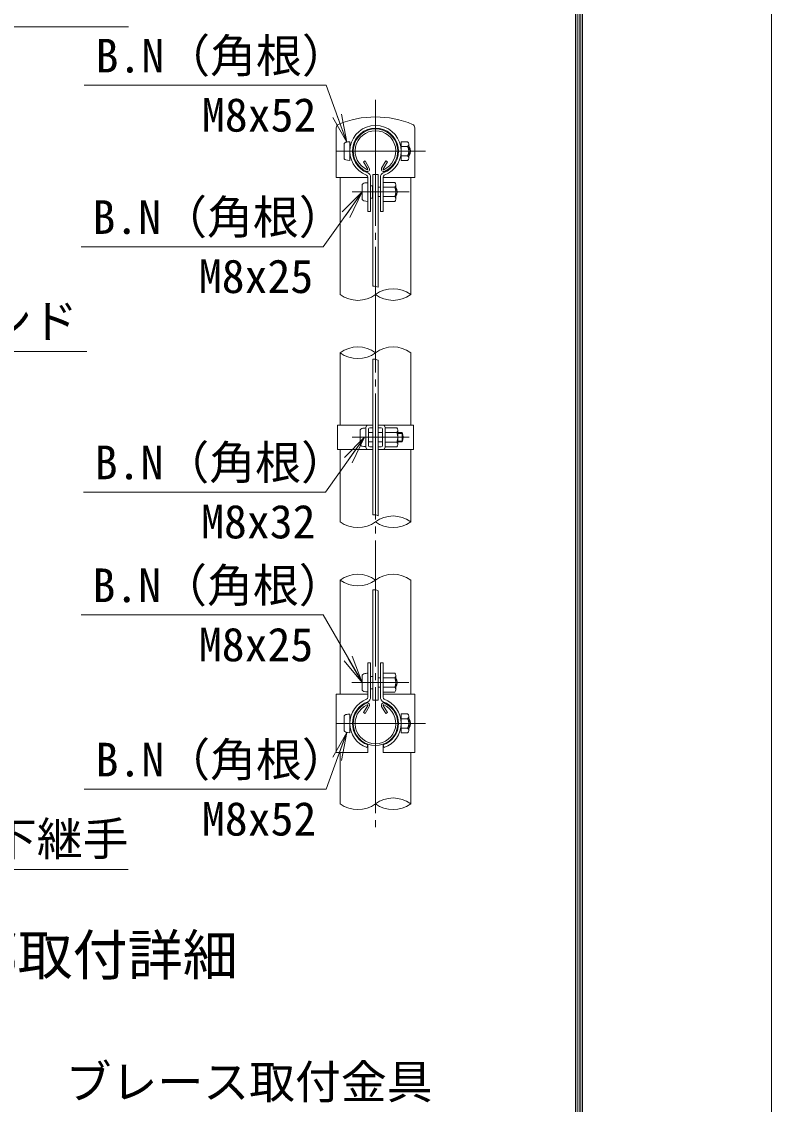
# Model space of a CAD drawing. Units: millimetres, scale not verified. Extents: x -12600 to 12600, y -8910 to 8910.
# Drawn here: x 9384 to 12600, y 590 to 5234 of the extents above; entities that cross this region are included whole.
import ezdxf
from ezdxf.enums import TextEntityAlignment as Align

# ---------------------------------------------------------------- set-up
doc = ezdxf.new("R2010")
doc.units = ezdxf.units.MM
doc.header["$LTSCALE"] = 30
doc.linetypes.add('LONG_CHAIN', pattern=[21, 18, -1, 1, -1])
for name, color, linetype, lineweight in [('0-0_D-TTL', 7, 'Continuous', 9), ('0-1_D-TTL-TXT', 7, 'Continuous', 9), ('0-3_D-STR1', 1, 'Continuous', 9), ('0-6_D-BMK', 2, 'LONG_CHAIN', 9), ('0-7_D-STR3', 3, 'Continuous', 9), ('0-9_D-STR-DIM', 7, 'Continuous', 9), ('0-A_0', 7, 'Continuous', 9), ('0-D_D-STR-TXT', 7, 'Continuous', 9)]:
    doc.layers.add(name, color=color, linetype=linetype, lineweight=lineweight)
doc.styles.add('ＭＳ ゴシック', font='')
doc.styles.get('ＭＳ ゴシック').set_extended_font_data('MS Gothic')

# ---------------------------------------------------------------- blocks, each defined once
blk = doc.blocks.new('_Open')
at = {"layer": '0-A_0'}
blk.add_line((-30, 5), (0, 0), dxfattribs=at)
blk.add_lwpolyline([(-30, -5), (0, 0), (-30, 0)], dxfattribs=at)

msp = doc.modelspace()

# ---------------------------------------------------------------- linework, layer by layer
at = {"layer": '0-0_D-TTL', "color": 2}
msp.add_lwpolyline([(-12600, 8910), (12600, 8910), (12600, -8910), (-12600, -8910)], close=True, dxfattribs=at)
at = {"layer": '0-0_D-TTL'}
for points in [[(-11790, 8250), (11790, 8250), (11790, -8250), (-11790, -8250)], [(-11782.5, 8242.5), (11782.5, 8242.5), (11782.5, -8242.5), (-11782.5, -8242.5)], [(-11775, 8235), (11775, 8235), (11775, -8235), (-11775, -8235)], [(-11767.5, 8227.5), (11767.5, 8227.5), (11767.5, -8227.5), (-11767.5, -8227.5)], [(-11760, 8220), (11760, 8220), (11760, -8220), (-11760, -8220)]]:
    msp.add_lwpolyline(points, close=True, dxfattribs=at)
at = {"layer": '0-3_D-STR1'}
for p, q in [((10850.94, 4632.3), (10857.89, 4636.31)), ((10868.49, 4601.91), (10850.94, 4632.3)), ((10875.43, 4605.92), (10857.89, 4636.31)), ((10928.28, 4605.92), (10945.82, 4636.31)), ((10935.22, 4601.91), (10952.77, 4632.3)), ((10952.77, 4632.3), (10945.82, 4636.31)), ((10750.6, 4566.06), (10750.6, 4063.56)), ((11053.1, 4566.06), (11053.1, 4063.56)), ((10750.6, 3813.56), (10750.6, 3503.53)), ((11053.1, 3813.56), (11053.1, 3503.53)), ((10750.6, 3398.53), (10750.6, 3088.56)), ((11053.1, 3398.53), (11053.1, 3088.56)), ((10750.6, 2838.56), (10750.6, 2348.81)), ((11053.1, 2838.56), (11053.1, 2348.81)), ((10868.49, 2300.47), (10850.94, 2270.08)), ((10875.43, 2296.46), (10857.89, 2266.06)), ((10928.28, 2296.46), (10945.82, 2266.06)), ((10935.22, 2300.47), (10952.77, 2270.08)), ((10850.94, 2270.08), (10857.89, 2266.06)), ((10952.77, 2270.08), (10945.82, 2266.06)), ((10750.6, 2098.81), (10750.6, 1878.81)), ((11053.1, 2098.81), (11053.1, 1878.81))]:
    msp.add_line(p, q, dxfattribs=at)
for centre, radius, start, end in [((10901.85, 4678.56), 95.25, 294.32478, 245.67522), ((10901.85, 4678.56), 87.23, 294.32478, 245.67522), ((10866.75, 4600.9), 10.03, 245.67522, 30), ((10866.75, 4600.9), 2, 245.67522, 30), ((10936.96, 4600.9), 10.03, 150, 294.32478), ((10936.96, 4600.9), 2, 150, 294.32478), ((10901.85, 2223.81), 95.25, 114.32478, 65.67522), ((10901.85, 2223.81), 87.23, 114.32478, 65.67522), ((10866.75, 2301.47), 10.03, 330, 114.32478), ((10866.75, 2301.47), 2, 330, 114.32478), ((10936.96, 2301.47), 10.03, 65.67522, 210), ((10936.96, 2301.47), 2, 65.67522, 210)]:
    msp.add_arc(centre, radius, start, end, dxfattribs=at)
at = {"layer": '0-6_D-BMK'}
for p, q in [((10901.85, 4898.56), (10901.85, 1753.56)), ((10736.71, 4678.56), (11116.39, 4678.56)), ((10801.71, 4503.56), (11046.1, 4503.56)), ((10801.66, 3451.03), (11046.05, 3451.03)), ((10810.6, 3451.03), (11040.6, 3451.03)), ((10800.66, 2398.81), (11045.05, 2398.81)), ((10736.71, 2223.81), (11116.39, 2223.81))]:
    msp.add_line(p, q, dxfattribs=at)
at = {"layer": '0-7_D-STR3'}
for p, q in [((10733.6, 4778.59), (10733.6, 4566.06)), ((11070.1, 4778.59), (11070.1, 4566.06)), ((10767.85, 4711.06), (10767.85, 4646.06)), ((10791.85, 4718.56), (10791.85, 4638.56)), ((10793.69, 4698.56), (10791.85, 4698.56)), ((11011.85, 4698.56), (11010.02, 4698.56)), ((11039.35, 4719.06), (11011.85, 4719.06)), ((11011.85, 4719.06), (11011.85, 4638.06)), ((11039.35, 4698.81), (11011.85, 4698.81)), ((11044.35, 4709.73), (11044.35, 4648)), ((11044.35, 4698.56), (11046.85, 4698.56)), ((11044.35, 4698.56), (11046.85, 4698.56)), ((11044.35, 4695.18), (11048.47, 4695.18)), ((11046.85, 4698.56), (11046.85, 4658.56)), ((10793.69, 4658.56), (10791.85, 4658.56)), ((11011.85, 4658.56), (11010.02, 4658.56)), ((11039.35, 4658.31), (11011.85, 4658.31)), ((11044.35, 4661.95), (11048.47, 4661.95)), ((11044.35, 4658.56), (11046.85, 4658.56)), ((11044.35, 4658.56), (11046.85, 4658.56)), ((11039.35, 4638.06), (11011.85, 4638.06)), ((10733.6, 4566.06), (10869.35, 4566.06)), ((10869.35, 4420.06), (10869.35, 4566.41)), ((10880.85, 4420.06), (10880.85, 4566.41)), ((10890.6, 4578.56), (10890.6, 4099.12)), ((10890.6, 4578.56), (10913.1, 4578.56)), ((10913.1, 4578.56), (10913.1, 4094.48)), ((10922.85, 4420.06), (10922.85, 4566.41)), ((10934.35, 4420.06), (10934.35, 4566.41)), ((10934.35, 4566.06), (11070.1, 4566.06)), ((10845.35, 4470.75), (10845.35, 4535.75)), ((10889.35, 4530.15), (10880.85, 4530.15)), ((10889.35, 4530.15), (10889.35, 4476.97)), ((10889.35, 4523.56), (10890.6, 4523.56)), ((10913.1, 4523.56), (10922.85, 4523.56)), ((10984.35, 4544.06), (10934.35, 4544.06)), ((10984.35, 4523.81), (10934.35, 4523.81)), ((10989.35, 4534.73), (10989.35, 4473)), ((10989.35, 4523.56), (10989.35, 4483.56)), ((10989.35, 4520.18), (10990.97, 4520.18)), ((10889.35, 4476.97), (10880.85, 4476.97)), ((10889.35, 4483.56), (10890.6, 4483.56)), ((10913.1, 4483.56), (10922.85, 4483.56)), ((10984.35, 4483.31), (10934.35, 4483.31)), ((10984.35, 4463.06), (10934.35, 4463.06)), ((10989.35, 4486.95), (10990.97, 4486.95)), ((10869.35, 4420.06), (10880.85, 4420.06)), ((10922.85, 4420.06), (10934.35, 4420.06)), ((10890.6, 3786.14), (10890.6, 3118.81)), ((10913.1, 3781.5), (10913.1, 3114.17)), ((10890.6, 3503.53), (10739.1, 3503.53)), ((10739.1, 3398.53), (10739.1, 3503.53)), ((10836.6, 3483.53), (10836.6, 3418.53)), ((10860.6, 3493.53), (10860.6, 3408.53)), ((10860.6, 3493.53), (10860.6, 3408.53)), ((10872.1, 3487.03), (10872.1, 3415.03)), ((10890.6, 3492.03), (10877.1, 3492.03)), ((11064.6, 3503.53), (10913.1, 3503.53)), ((10913.1, 3492.03), (10926.6, 3492.03)), ((10931.6, 3487.03), (10931.6, 3415.03)), ((10943.1, 3493.53), (10943.1, 3408.53)), ((10943.1, 3493.53), (10943.1, 3408.53)), ((10993.1, 3491.53), (10943.1, 3491.53)), ((11064.6, 3398.53), (11064.6, 3503.53)), ((10872.1, 3471.03), (10890.6, 3471.03)), ((10913.1, 3471.03), (10931.6, 3471.03)), ((10993.1, 3471.28), (10943.1, 3471.28)), ((10998.1, 3482.2), (10998.1, 3420.47)), ((10998.1, 3471.03), (11015.6, 3471.03)), ((10998.1, 3467.65), (11017.22, 3467.65)), ((11015.6, 3471.03), (11015.6, 3431.03)), ((10739.1, 3398.53), (10890.6, 3398.53)), ((10872.1, 3431.03), (10890.6, 3431.03)), ((10890.6, 3410.03), (10877.1, 3410.03)), ((10913.1, 3431.03), (10931.6, 3431.03)), ((10913.1, 3410.03), (10926.6, 3410.03)), ((10913.1, 3398.53), (11064.6, 3398.53)), ((10993.1, 3430.78), (10943.1, 3430.78)), ((10993.1, 3410.53), (10943.1, 3410.53)), ((10998.1, 3434.42), (11017.22, 3434.42)), ((10998.1, 3431.03), (11015.6, 3431.03)), ((10913.1, 2792.35), (10913.1, 2323.81)), ((10869.35, 2483.81), (10869.35, 2335.96)), ((10869.35, 2483.81), (10880.85, 2483.81)), ((10880.85, 2483.81), (10880.85, 2335.96)), ((10922.85, 2483.81), (10922.85, 2335.96)), ((10922.85, 2483.81), (10934.35, 2483.81)), ((10934.35, 2483.81), (10934.35, 2335.96)), ((10845.35, 2431.31), (10845.35, 2366.31)), ((10889.35, 2425.4), (10880.85, 2425.4)), ((10913.1, 2418.81), (10922.85, 2418.81)), ((10984.35, 2439.31), (10934.35, 2439.31)), ((10984.35, 2419.06), (10934.35, 2419.06)), ((10934.35, 2418.81), (10935.35, 2418.81)), ((10989.35, 2429.98), (10989.35, 2368.25)), ((10989.35, 2418.81), (10989.35, 2378.81)), ((10989.35, 2415.43), (10990.97, 2415.43)), ((10889.35, 2372.22), (10880.85, 2372.22)), ((10913.1, 2378.81), (10922.85, 2378.81)), ((10934.35, 2378.81), (10935.35, 2378.81)), ((10984.35, 2378.56), (10934.35, 2378.56)), ((10989.35, 2382.2), (10990.97, 2382.2)), ((10733.6, 2348.81), (10869.35, 2348.81)), ((10733.6, 2348.81), (10733.6, 2098.81)), ((10984.35, 2358.31), (10934.35, 2358.31)), ((10934.35, 2348.81), (11070.1, 2348.81)), ((11070.1, 2348.81), (11070.1, 2098.81)), ((10767.85, 2256.31), (10767.85, 2191.31)), ((10791.85, 2263.81), (10791.85, 2183.81)), ((10793.69, 2243.81), (10791.85, 2243.81)), ((10793.69, 2243.81), (10791.85, 2243.81)), ((11011.85, 2243.81), (11010.02, 2243.81)), ((11011.85, 2243.81), (11010.02, 2243.81)), ((11039.35, 2264.31), (11011.85, 2264.31)), ((11011.85, 2264.31), (11011.85, 2183.31)), ((11039.35, 2244.06), (11011.85, 2244.06)), ((11044.35, 2254.98), (11044.35, 2193.25)), ((11044.35, 2243.81), (11046.85, 2243.81)), ((11044.35, 2240.43), (11048.47, 2240.43)), ((11046.85, 2243.81), (11046.85, 2203.81)), ((10793.69, 2203.81), (10791.85, 2203.81)), ((10793.69, 2203.81), (10791.85, 2203.81)), ((11011.85, 2203.81), (11010.02, 2203.81)), ((11011.85, 2203.81), (11010.02, 2203.81)), ((11039.35, 2203.56), (11011.85, 2203.56)), ((11039.35, 2183.31), (11011.85, 2183.31)), ((11044.35, 2207.2), (11048.47, 2207.2)), ((11044.35, 2203.81), (11046.85, 2203.81)), ((11044.35, 2203.81), (11046.85, 2203.81)), ((10733.6, 2098.81), (10868.35, 2098.81)), ((10868.35, 2131.18), (10864.44, 2120.37)), ((10868.35, 2131.18), (10868.35, 2098.81)), ((10935.35, 2131.18), (10935.35, 2098.81)), ((10935.35, 2131.18), (10939.27, 2120.37)), ((10935.35, 2098.81), (11070.1, 2098.81))]:
    msp.add_line(p, q, dxfattribs=at)
msp.add_lwpolyline([(10890.6, 2796.98), (10890.6, 2323.81), (10913.1, 2323.81)], dxfattribs=at)
for centre, radius, start, end in [((10750.1, 4778.59), 16.5, 116.72671, 180), ((10901.85, 4414.13), 411.25, 67.22973, 112.77027), ((10901.85, 4678.56), 110, 290.1633, 249.8367), ((11053.6, 4778.59), 16.5, 0, 63.27329), ((10901.85, 4678.56), 98.5, 289.83718, 250.16282), ((11031.67, 4708.94), 12.71, 307.21089, 52.78911), ((11000.85, 4678.56), 43.51, 332.26063, 27.73937), ((11009.35, 4678.56), 42.5, 331.92751, 28.07249), ((11031.61, 4648.19), 12.75, 307.42505, 52.57495), ((10859.35, 4566.41), 10, 0, 62.72039), ((10859.35, 4566.41), 21.5, 0, 65.03562), ((10944.35, 4566.41), 21.5, 114.96438, 180), ((10944.35, 4566.41), 10, 117.27961, 180), ((10976.67, 4533.94), 12.71, 307.21089, 52.78911), ((10945.85, 4503.56), 43.51, 332.26063, 27.73937), ((10951.85, 4503.56), 42.5, 331.92751, 28.07249), ((10976.61, 4473.19), 12.75, 307.42505, 52.57495), ((10870.6, 3493.53), 10, 90, 180), ((10877.1, 3487.03), 5, 90, 180), ((10926.6, 3487.03), 5, 0, 90), ((10933.1, 3493.53), 10, 0, 90), ((10985.42, 3481.41), 12.71, 307.21089, 52.78911), ((10954.6, 3451.03), 43.51, 332.26063, 27.73937), ((10978.1, 3451.03), 42.5, 331.92751, 28.07249), ((10870.6, 3408.53), 10, 180, 270), ((10877.1, 3415.03), 5, 180, 270), ((10926.6, 3415.03), 5, 270, 0), ((10933.1, 3408.53), 10, 270, 0), ((10985.36, 3420.66), 12.75, 307.42505, 52.57495), ((10976.67, 2429.19), 12.71, 307.21089, 52.78911), ((10945.85, 2398.81), 43.51, 332.26063, 27.73937), ((10951.85, 2398.81), 42.5, 331.92751, 28.07249), ((10976.61, 2368.44), 12.75, 307.42505, 52.57495), ((10901.85, 2223.81), 110, 110.1633, 250.11694), ((10859.35, 2335.96), 10, 297.27961, 0), ((10859.35, 2335.96), 21.5, 294.96438, 0), ((10944.35, 2335.96), 21.5, 180, 245.03562), ((10944.35, 2335.96), 10, 180, 242.72039), ((10901.85, 2223.81), 110, 289.88306, 69.8367), ((10901.85, 2223.81), 98.5, 109.83718, 250.11694), ((10901.85, 2223.81), 98.5, 289.88306, 70.16282), ((11031.67, 2254.19), 12.71, 307.21089, 52.78911), ((11000.85, 2223.81), 43.51, 332.26063, 27.73937), ((11009.35, 2223.81), 42.5, 331.92751, 28.07249), ((11031.61, 2193.44), 12.75, 307.42505, 52.57495)]:
    msp.add_arc(centre, radius, start, end, dxfattribs=at)
for centre, start_param, end_param in [((10791.85, 4711.06), 1.5707963, 3.1415927), ((10791.85, 4646.06), 3.1415927, 4.712389), ((10869.35, 4535.75), 1.5707963, 3.1415927), ((10869.35, 4470.75), 3.1415927, 4.712389), ((10860.6, 3483.53), 1.5707963, 3.1415927), ((10860.6, 3418.53), 3.1415927, 4.712389), ((10869.35, 2431.31), 1.5707963, 3.1415927), ((10869.35, 2366.31), 3.1415927, 4.712389), ((10791.85, 2256.31), 1.5707963, 3.1415927), ((10791.85, 2191.31), 3.1415927, 4.712389)]:
    msp.add_ellipse(centre, major_axis=(24, 0), ratio=0.3125, start_param=start_param, end_param=end_param, dxfattribs=at)
at = {"layer": '0-9_D-STR-DIM'}
for centre, radius, start, end in [((10894.8, 4060.91), 38.4, 60.95271, 95.76063), ((10977.48, 3961.68), 126.88, 53.41445, 126.58555), ((10826.23, 4165.44), 126.88, 233.41445, 306.58555), ((10977.48, 4165.44), 126.88, 233.41445, 306.58555), ((10826.23, 3711.68), 126.88, 53.41445, 126.58555), ((10826.23, 3915.44), 126.88, 233.41445, 306.58555), ((10977.48, 3711.68), 126.88, 53.41445, 126.58555), ((10894.46, 3747.93), 38.4, 60.95271, 95.76063), ((10894.46, 3080.6), 38.4, 60.95271, 95.76063), ((10977.48, 2986.68), 126.88, 53.41445, 126.58555), ((10826.23, 3190.44), 126.88, 233.41445, 306.58555), ((10977.48, 3190.44), 126.88, 233.41445, 306.58555), ((10826.23, 2736.68), 126.88, 53.41445, 126.58555), ((10826.23, 2940.44), 126.88, 233.41445, 306.58555), ((10977.48, 2736.68), 126.88, 53.41445, 126.58555), ((10894.46, 2758.78), 38.4, 60.95271, 95.76063), ((10826.23, 1980.69), 126.88, 233.41445, 306.58555), ((10977.48, 1776.93), 126.88, 53.41445, 126.58555), ((10977.48, 1980.69), 126.88, 233.41445, 306.58555)]:
    msp.add_arc(centre, radius, start, end, dxfattribs=at)
at = {"layer": '0-D_D-STR-TXT'}
for points in [[(9842.47, 5212.47), (8800.69, 5212.47), (8563.34, 4770.94)], [(9652.37, 4960.86), (10690.57, 4960.86), (10778.02, 4719.21)], [(9639.04, 4268.55), (10677.24, 4268.55), (10844.19, 4501.93)], [(9663.86, 3818.42), (8777.16, 3818.42), (8596.63, 3477.88)], [(9648.79, 3216.02), (10686.99, 3216.02), (10853.94, 3449.4)], [(9639.04, 2688.86), (10677.24, 2688.86), (10844.35, 2400.54)], [(9652.37, 1941.2), (10690.57, 1941.2), (10778.02, 2182.85)], [(9840.46, 1597.59), (8798.69, 1597.59), (8573.21, 2126.47)]]:
    msp.add_lwpolyline(points, dxfattribs=at)

# ---------------------------------------------------------------- block references
at = {"layer": '0-D_D-STR-TXT', "xscale": 4, "yscale": 4}
for p, rotation in [((10778.7, 4717.33), 289.89477), ((10845.35, 4503.56), 54.42149), ((10855.1, 3451.03), 54.42149), ((10845.35, 2398.81), 300.09685), ((10778.7, 2184.73), 70.10523)]:
    msp.add_blockref('_Open', p, dxfattribs=dict(at, rotation=rotation))

# ---------------------------------------------------------------- texts
at = {"layer": '0-1_D-TTL-TXT', "style": 'ＭＳ ゴシック'}
msp.add_text('主柱部取付詳細', height=173.1, dxfattribs=at).set_placement((8658.17, 1091.94), align=Align.BOTTOM_LEFT)
at = {"layer": '0-D_D-STR-TXT', "style": 'ＭＳ ゴシック'}
for s, p in [('B.N（角根）', (9701.08, 4972.66)), ('M8x52', (10157.34, 4718.92)), ('B.N（角根）', (9687.75, 4280.35)), ('M8x25', (10144.01, 4026.62)), ('柱バンド', (8836.95, 3833.98)), ('B.N（角根）', (9697.5, 3227.82)), ('M8x32', (10153.76, 2974.09)), ('B.N（角根）', (9687.75, 2700.66)), ('M8x25', (10144.01, 2446.93)), ('B.N（角根）', (9701.08, 1953)), ('M8x52', (10157.34, 1699.26)), ('主柱下継手', (8858.47, 1613.14)), ('ブレース取付金具', (9572.52, 570.63))]:
    msp.add_text(s, height=144.3, dxfattribs=at).set_placement(p, align=Align.BOTTOM_LEFT)

doc.saveas('drawing.dxf')
